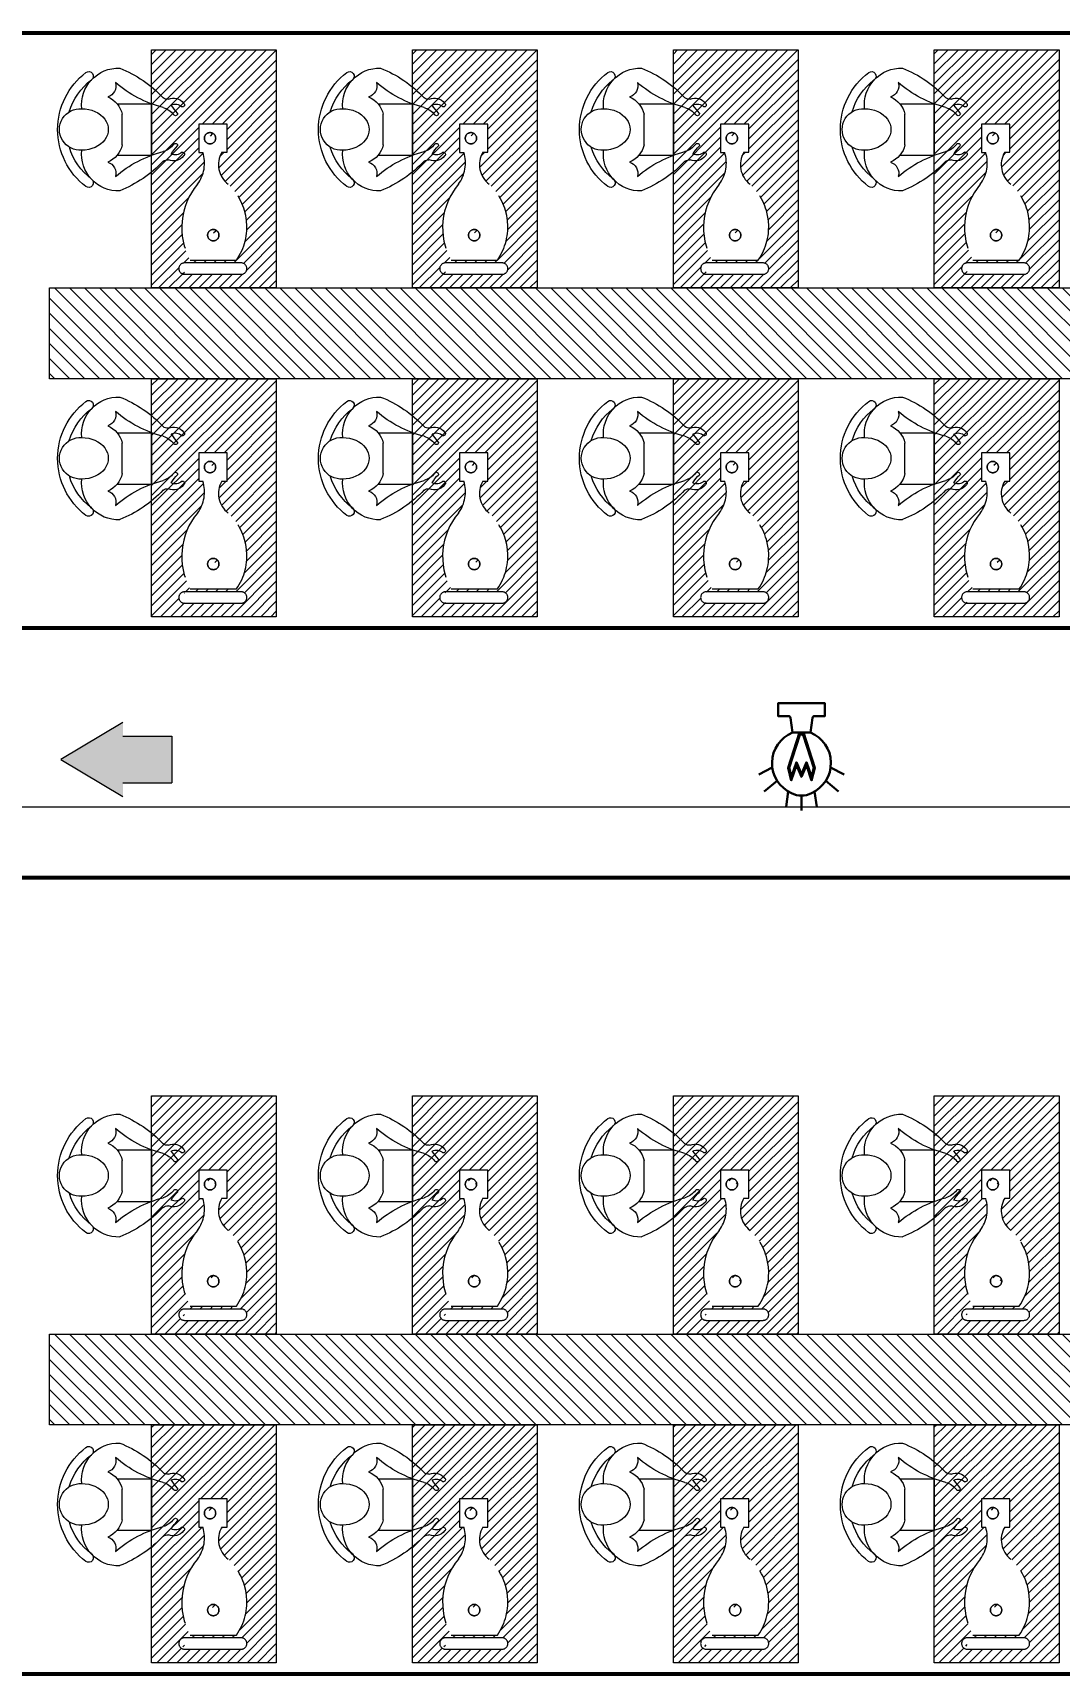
# Model space of a CAD drawing. Header units: inches. Extents: x -250485 to 735580, y -140410 to 288049.
# Drawn here: x 34453.6 to 34634.6, y 21481.6 to 21771.1 of the extents above; entities that cross this region are included whole.
import ezdxf

# ---------------------------------------------------------------- set-up
doc = ezdxf.new("R2010")
doc.units = ezdxf.units.IN
doc.header["$MEASUREMENT"] = 0
doc.header["$PDMODE"] = 35
doc.linetypes.add('ACAD_ISO02W100', pattern=[15, 12, -3])
doc.layers.get('0').update_dxf_attribs({"lineweight": 0})
doc.layers.get('Defpoints').update_dxf_attribs({"lineweight": 0})
for name, color, linetype, lineweight in [('Emergency Light', 251, 'Continuous', 15), ('evacuation plan', 162, 'Continuous', 13), ('FER', 11, 'ACAD_ISO02W100', 0), ('Layer1', 134, 'Continuous', 0), ('Machine', 222, 'Continuous', 0), ('MAN', 215, 'Continuous', 0), ('Table', 244, 'Continuous', 0), ('wall', 7, 'Continuous', 0)]:
    doc.layers.add(name, color=color, linetype=linetype, lineweight=lineweight)
doc.styles.add('REG', font='times.ttf')
doc.dimstyles.new('Dim-Pres', dxfattribs={"dimtxt": 5.5, "dimasz": 2, "dimexe": 1.5, "dimexo": 1.5, "dimgap": 1, "dimtad": 3, "dimdec": 0, "dimzin": 3, "dimdsep": 46, "dimlunit": 4, "dimtxsty": 'REG', "dimblk": 'point', "dimcen": 2, "dimclrd": 256, "dimclre": 256, "dimclrt": 7, "dimadec": 0, "dimazin": 0, "dimtfac": 0.75, "dimtdec": 0, "dimtmove": 1, "dimatfit": 3, "dimldrblk": 'point', "dimfxl": 0, "dimtolj": 1, "dimtzin": 0, "dimlwd": -1, "dimlwe": -1, "dimarcsym": 1})

# ---------------------------------------------------------------- blocks, each defined once
blk = doc.blocks.new('Z_MACH')
at = {"layer": 'FER'}
for points in [[(2.635598819775623, 8.976013348023118, -0.3807670118471236), (1.519595524458054, 14.63143317654339), (2.419751377858119, 14.63143317654339), (2.419751377858119, 19.59967319317456), (-2.58024862214188, 19.59967319317638), (-2.58024862214188, 14.59967319317456), (-1.830473658313167, 14.59967319317548, -0.2397909630943526), (-2.796096064032099, 8.976013348046761, 0.3111277403841698), (-4.076014254839719, -4.400326806825432), (4.07601425483881, -4.400326806823613, 0.3753429267155414)], [(-1.58024862214188, 17.09967319317548, -1), (0.4197513778581197, 17.09967319317548, -1)], [(1, 0, -1), (-1, 0, -1)], [(4.91975137785721, -4.900326806824523), (-5.080248622141879, -4.900326806824523, 1), (-5.080248622141879, -6.900326806824522), (4.919751377858119, -6.900326806824522, 1)]]:
    blk.add_lwpolyline(points, format="xyb", close=True, dxfattribs=at)
for centre in [(-0.5802486221418804, 17.09967319317548), (0, 0)]:
    blk.add_circle(centre, 1, dxfattribs=at)
blk = doc.blocks.new('A$C0A385B62')
at = {"layer": 'MAN'}
for p, q in [((12.80305191420848, 13.80214196451243), (5.246626955540705, 13.80214196451243)), ((5.246626955540705, 8.742395382917035), (5.246626955540705, 13.80214196451243)), ((12.80305191420848, 8.742395382917035), (12.80305191420848, 13.80214196451243)), ((6.784432283155183, 9.500194757591544), (11.265246586594, 9.500194757591544))]:
    blk.add_line(p, q, dxfattribs=at)
for centre, major_axis, ratio, start_param, end_param in [((6.291864998795062, 17.02653517760746), (1.330345823937488, -1.330345823937491), 0.9999999999977816, 3.011755567882602, 4.336791129735035), ((5.391966378050707, 18.34442382934912), (0.2134425236567027, 0.2134425236567026), 0.9999999999974256, -0.9903661476277168, 1.743844077507616), ((6.722268590692692, 17.28868438648033), (1.014736198392688, 1.014736198392687), 0.9999999999994011, 1.590736801762065, 2.798432656722235), ((3.039559556335007, 20.8822419551766), (3.420265618158865, 3.420265618158862), 0.9999999999710878, 4.442781796797042, 4.759624155095366), ((8.738014996295531, 14.61653963441176), (2.185140766254475, -2.18514076625448), 0.9999999999983836, 3.016096205032031, 3.635716174250643), ((6.683346309542682, 17.32390668227572), (0.2195165364007317, -0.2195165364007318), 0.9999999999550492, 6.040082380256673, 8.853084092341538), ((11.3663325602065, 17.32390668227572), (0.2195165364007318, 0.2195165364007317), 0.9999999999550492, 0.5716938684278416, 3.384695580512707), ((9.311663873453654, 14.61653963441176), (2.185140766254467, 2.185140766254466), 0.999999999996424, -0.4941235206615008, 0.1254964485580055), ((53.02784726960453, 68.45595026975613), (46.44218521651676, -46.44218521651679), 0.9999999991443549, 4.81195643080859, 4.835193538654237), ((12.65771249169847, 18.34442382934912), (0.2134425236567026, -0.2134425236567027), 0.9999999999974256, 1.397748576082175, 4.131958801217509), ((11.32741027905649, 17.28868438648033), (1.014736198392089, 1.014736198392089), 0.9999999999994885, -1.227636329928234, -0.0199404749671928), ((11.75781387095412, 17.02653517760746), (1.330345823936892, 1.33034582393689), 0.9999999999985387, -1.195198476144889, 0.1298370857076663), ((16.25948536622672, 2.738926605114556), (12.32887152460413, 12.32887152460411), 0.9999999999998435, 1.534760500018879, 1.981494527452173), ((-10.8353074302031, 19.75662907895139), (12.12609851486674, 12.12609851486672), 0.9999999999981142, -1.50016072850486, -1.035996806125609), ((3.521507891495275, 16.15331630651462), (0.7438983915993324, -0.7438983915993334), 0.999999999998362, 0.1201904508699337, 0.9031787789964641), ((28.88498629995229, 19.75662907895139), (12.12609851483914, 12.12609851483913), 0.9999999999973719, 2.606793132918306, 3.070957055299133), ((14.52817097825391, 16.15331630651462), (0.7438983915994333, 0.7438983915994326), 0.9999999999981568, 2.23841387459333, 3.021402202719569), ((1.823762386735323, 2.738926605114556), (12.32887152460242, 12.32887152460241), 0.9999999999992137, -0.4106982006575655, 0.0360358267760297), ((5.405420545281231, 8.934852985392807), (3.824465016098026, -3.824465016098032), 0.9999999999988436, 3.892703976422086, 5.607303683974293), ((2.58651944003577, 6.861145151346589), (1.216868306365082, 1.21686830636508), 0.9999999999942101, -0.4917908428322868, 1.062111035292349), ((7.560825747681518, 5.985419404034928), (2.545234036173748, 2.545234036173744), 0.9999999999964052, 1.002801220004055, 1.96460807070512), ((9.041623876484664, 3.602354411410942), (1.943723e-10, 3.839603214756363), 0.7931162535891396, 4.700072118899566, 7.865365617326588), ((10.48885312206766, 5.985419404034928), (2.545234036164584, 2.545234036164582), 0.9999999999986894, -0.393811743911866, 0.5679951067929987), ((12.64425832446068, 8.934852985392807), (3.824465016096659, 3.824465016096656), 0.999999999998776, 3.823709888529261, 5.53207398434725), ((15.46315942971341, 6.861145151346589), (1.216868306364642, -1.216868306364644), 0.9999999999951636, 2.079481618297084, 3.63338349642168), ((1.210265428893761, 4.563088716834045), (0.4857340215551655, -0.4857340215551659), 0.9999999999895796, 1.452985512981384, 4.552068611643997), ((9.063361561591591, 10.50550035794413), (6.477965783192783, -6.47796578319279), 0.9999999999952726, 4.573278415513708, 5.207423431160726), ((9.02666349798892, 10.50551949737974), (6.477965783163669, -6.477965783163672), 0.9999999999950769, 5.787107780630661, 6.421252796283351), ((16.87070936117016, 4.575413284820115), (0.4752786104991503, 0.4752786104991493), 0.9999999999965778, -1.432728837689081, 1.708863815900708), ((9.02666349798892, 10.50551949737974), (7.428523004162264, 7.428523004162253), 0.999999999999676, 3.004593134476285, 4.850456469487568), ((9.04147259880483, 3.328248395865101), (2.159226453879345, -2.159226453879349), 0.9999999999947417, 3.851468289501696, 7.142929779361948)]:
    blk.add_ellipse(centre, major_axis=major_axis, ratio=ratio, start_param=start_param, end_param=end_param, dxfattribs=at)
blk = doc.blocks.new('A$C75144F0B')
at = {"layer": 'Machine'}
h = blk.add_hatch(dxfattribs=at)
h.set_pattern_fill('ANSI31', scale=10, style=0)
h.set_pattern_definition([(45, (-249897.835708, 14135.27177869155), (-0.8838834764831842, 0.8838834764831844), [])])
h.paths.add_polyline_path([(-10.99996225777431, 41.9998558933512), (-10.99996225780341, 7.276000000000001e-12), (10.99996225777431, -7.276000000000001e-12), (10.99996225777431, 41.99985589334391)])
edge = h.paths.add_edge_path(flags=16)
edge.add_line((2.310356294392275, 28.90937547953535), (2.310356294392276, 23.94115250947612))
edge.add_line((2.310356294392276, 23.94115250947612), (1.410203529523911, 23.94115250947613))
edge.add_ellipse((5.143019113518594, 21.73994954412123), major_axis=(-3.064245965878247, 3.06424596587825), ratio=0.9999999999999996, start_angle=14.47258432045427, end_angle=97.8533147654493)
edge.add_ellipse((-4.4077995312534, 10.77337060669698), major_axis=(7.228978715013979, 7.228978715013976), ratio=0.9999999999999998, start_angle=279.9996067642371, end_angle=362.2926833374564, ccw=False)
edge.add_line((3.966613488556296, 4.909457826147889), (-4.185387050616043, 4.90945782614607))
edge.add_ellipse((6.162369177605172, 10.66871193945161), major_axis=(8.373919837815674, 8.37391983781567), ratio=0.9999999999999999, start_angle=94.96954621643971, end_angle=164.0990145078656, ccw=False)
edge.add_ellipse((-7.948604719648397, 22.0464157474947), major_axis=(-4.448357347748903, 4.448357347748906), ratio=0.9999999999999996, start_angle=188.288102217168, end_angle=242.2257346579422)
edge.add_line((-1.939854158769431, 23.90939263508016), (-2.689626550045633, 23.90939263507925))
edge.add_line((-2.689626550045633, 23.90939263507925), (-2.689626550045633, 28.90937547953717))
edge.add_line((-2.689626550045633, 28.90937547953717), (2.310356294392275, 28.90937547953535))
edge = h.paths.add_edge_path(flags=0)
edge.add_ellipse((-0.6896334122704694, 26.40938405730821), major_axis=(0.7071043550249762, 0.707104355024976), ratio=0.9999999999999992, start_angle=315, end_angle=494.9999999999999, ccw=False)
edge.add_ellipse((-0.6896334122704694, 26.40938405730821), major_axis=(-0.707104355024976, 0.7071043550249762), ratio=0.9999999999999988, start_angle=0, end_angle=360)
edge.add_ellipse((-0.6896334122704694, 26.40938405730821), major_axis=(0.7071043550249762, 0.707104355024976), ratio=0.9999999999999992, start_angle=135, end_angle=314.99999999999994, ccw=False)
edge.add_ellipse((-0.6896334122704694, 26.40938405730821), major_axis=(-0.707104355024976, 0.7071043550249762), ratio=0.9999999999999988, start_angle=0, end_angle=360)
edge.add_ellipse((-0.6896334122704694, 26.40938405730821), major_axis=(0.7071043550249762, 0.707104355024976), ratio=0.9999999999999992, start_angle=135, end_angle=314.99999999999994, ccw=False)
edge.add_ellipse((-0.6896334122704694, 26.40938405730821), major_axis=(-0.707104355024976, 0.7071043550249762), ratio=0.9999999999999988, start_angle=0, end_angle=360)
edge.add_ellipse((-0.6896334122704694, 26.40938405730821), major_axis=(0.7071043550249762, 0.707104355024976), ratio=0.9999999999999992, start_angle=135, end_angle=314.99999999999994, ccw=False)
edge.add_ellipse((-0.6896334122704694, 26.40938405730821), major_axis=(-0.707104355024976, 0.7071043550249762), ratio=0.9999999999999988, start_angle=0, end_angle=360)
edge.add_ellipse((-0.6896334122704694, 26.40938405730821), major_axis=(0.7071043550249762, 0.707104355024976), ratio=0.9999999999999992, start_angle=135, end_angle=314.99999999999994, ccw=False)
edge.add_ellipse((-0.6896334122704694, 26.40938405730821), major_axis=(-0.707104355024976, 0.7071043550249762), ratio=0.9999999999999988, start_angle=0, end_angle=360)
edge.add_ellipse((-0.6896334122704694, 26.40938405730821), major_axis=(0.7071043550249762, 0.707104355024976), ratio=0.9999999999999992, start_angle=135, end_angle=314.99999999999994, ccw=False)
edge.add_ellipse((-0.6896334122704694, 26.40938405730821), major_axis=(-0.707104355024976, 0.7071043550249762), ratio=0.9999999999999988, start_angle=0, end_angle=360)
edge.add_ellipse((-0.6896334122704694, 26.40938405730821), major_axis=(0.7071043550249762, 0.707104355024976), ratio=0.9999999999999992, start_angle=315, end_angle=494.9999999999999, ccw=False)
edge.add_ellipse((-0.6896334122704694, 26.40938405730821), major_axis=(-0.707104355024976, 0.7071043550249762), ratio=0.9999999999999988, start_angle=0, end_angle=360)
edge.add_ellipse((-0.6896334122704694, 26.40938405730821), major_axis=(0.7071043550249762, 0.707104355024976), ratio=0.9999999999999992, start_angle=315, end_angle=494.9999999999999, ccw=False)
edge.add_ellipse((-0.6896334122704694, 26.40938405730821), major_axis=(-0.707104355024976, 0.7071043550249762), ratio=0.9999999999999988, start_angle=0, end_angle=360)
edge.add_ellipse((-0.6896334122704694, 26.40938405730821), major_axis=(0.7071043550249762, 0.707104355024976), ratio=0.9999999999999992, start_angle=315, end_angle=494.9999999999999, ccw=False)
edge.add_ellipse((-0.6896334122704694, 26.40938405730821), major_axis=(-0.707104355024976, 0.7071043550249762), ratio=0.9999999999999988, start_angle=0, end_angle=360)
edge.add_ellipse((-0.6896334122704694, 26.40938405730821), major_axis=(0.7071043550249762, 0.707104355024976), ratio=0.9999999999999992, start_angle=315, end_angle=494.9999999999999, ccw=False)
edge.add_ellipse((-0.6896334122704694, 26.40938405730821), major_axis=(-0.707104355024976, 0.7071043550249762), ratio=0.9999999999999988, start_angle=0, end_angle=360)
edge.add_ellipse((-0.6896334122704694, 26.40938405730821), major_axis=(0.7071043550249762, 0.707104355024976), ratio=0.9999999999999992, start_angle=315, end_angle=494.9999999999999, ccw=False)
edge.add_ellipse((-0.6896334122704694, 26.40938405730821), major_axis=(-0.707104355024976, 0.7071043550249762), ratio=0.9999999999999988, start_angle=0, end_angle=360)
edge = h.paths.add_edge_path(flags=0)
edge.add_ellipse((-0.1093867810268421, 9.309769534971565), major_axis=(0.7071043550249762, 0.707104355024976), ratio=0.9999999999999992, start_angle=315, end_angle=494.9999999999999, ccw=False)
edge.add_ellipse((-0.1093867810268421, 9.309769534971565), major_axis=(-0.707104355024976, 0.7071043550249762), ratio=0.9999999999999988, start_angle=0, end_angle=360)
edge.add_ellipse((-0.1093867810268421, 9.309769534971565), major_axis=(0.7071043550249762, 0.707104355024976), ratio=0.9999999999999992, start_angle=135, end_angle=314.99999999999994, ccw=False)
edge.add_ellipse((-0.1093867810268421, 9.309769534971565), major_axis=(-0.707104355024976, 0.7071043550249762), ratio=0.9999999999999988, start_angle=0, end_angle=360)
edge.add_ellipse((-0.1093867810268421, 9.309769534971565), major_axis=(0.7071043550249762, 0.707104355024976), ratio=0.9999999999999992, start_angle=135, end_angle=314.99999999999994, ccw=False)
edge.add_ellipse((-0.1093867810268421, 9.309769534971565), major_axis=(-0.707104355024976, 0.7071043550249762), ratio=0.9999999999999988, start_angle=0, end_angle=360)
edge.add_ellipse((-0.1093867810268421, 9.309769534971565), major_axis=(0.7071043550249762, 0.707104355024976), ratio=0.9999999999999992, start_angle=135, end_angle=314.99999999999994, ccw=False)
edge.add_ellipse((-0.1093867810268421, 9.309769534971565), major_axis=(-0.707104355024976, 0.7071043550249762), ratio=0.9999999999999988, start_angle=0, end_angle=360)
edge.add_ellipse((-0.1093867810268421, 9.309769534971565), major_axis=(0.7071043550249762, 0.707104355024976), ratio=0.9999999999999992, start_angle=135, end_angle=314.99999999999994, ccw=False)
edge.add_ellipse((-0.1093867810268421, 9.309769534971565), major_axis=(-0.707104355024976, 0.7071043550249762), ratio=0.9999999999999988, start_angle=0, end_angle=360)
edge.add_ellipse((-0.1093867810268421, 9.309769534971565), major_axis=(0.7071043550249762, 0.707104355024976), ratio=0.9999999999999992, start_angle=135, end_angle=314.99999999999994, ccw=False)
edge.add_ellipse((-0.1093867810268421, 9.309769534971565), major_axis=(-0.707104355024976, 0.7071043550249762), ratio=0.9999999999999988, start_angle=0, end_angle=360)
edge.add_ellipse((-0.1093867810268421, 9.309769534971565), major_axis=(0.7071043550249762, 0.707104355024976), ratio=0.9999999999999992, start_angle=315, end_angle=494.9999999999999, ccw=False)
edge.add_ellipse((-0.1093867810268421, 9.309769534971565), major_axis=(-0.707104355024976, 0.7071043550249762), ratio=0.9999999999999988, start_angle=0, end_angle=360)
edge.add_ellipse((-0.1093867810268421, 9.309769534971565), major_axis=(0.7071043550249762, 0.707104355024976), ratio=0.9999999999999992, start_angle=315, end_angle=494.9999999999999, ccw=False)
edge.add_ellipse((-0.1093867810268421, 9.309769534971565), major_axis=(-0.707104355024976, 0.7071043550249762), ratio=0.9999999999999988, start_angle=0, end_angle=360)
edge.add_ellipse((-0.1093867810268421, 9.309769534971565), major_axis=(0.7071043550249762, 0.707104355024976), ratio=0.9999999999999992, start_angle=315, end_angle=494.9999999999999, ccw=False)
edge.add_ellipse((-0.1093867810268421, 9.309769534971565), major_axis=(-0.707104355024976, 0.7071043550249762), ratio=0.9999999999999988, start_angle=0, end_angle=360)
edge.add_ellipse((-0.1093867810268421, 9.309769534971565), major_axis=(0.7071043550249762, 0.707104355024976), ratio=0.9999999999999992, start_angle=315, end_angle=494.9999999999999, ccw=False)
edge.add_ellipse((-0.1093867810268421, 9.309769534971565), major_axis=(-0.707104355024976, 0.7071043550249762), ratio=0.9999999999999988, start_angle=0, end_angle=360)
edge.add_ellipse((-0.1093867810268421, 9.309769534971565), major_axis=(0.7071043550249762, 0.707104355024976), ratio=0.9999999999999992, start_angle=315, end_angle=494.9999999999999, ccw=False)
edge.add_ellipse((-0.1093867810268421, 9.309769534971565), major_axis=(-0.707104355024976, 0.7071043550249762), ratio=0.9999999999999988, start_angle=0, end_angle=360)
edge = h.paths.add_edge_path(flags=16)
edge.add_ellipse((4.810347716610776, 3.409462972810154), major_axis=(0.707104355024976, 0.7071043550249759), ratio=0.9999999999999998, start_angle=225.0000000000261, end_angle=405.00000000002603, ccw=False)
edge.add_line((4.810347716604446, 2.409466403918926), (-5.555642120173567, 2.409466403918941))
edge.add_ellipse((-5.189617972264586, 3.409462972810154), major_axis=(-0.707104355024976, 0.7071043550249762), ratio=0.9999999999999988, start_angle=-45.000000000000114, end_angle=135, ccw=False)
edge.add_line((-5.189617972257788, 4.409459541701377), (5.176371864519468, 4.409459541701373))
at = {"layer": 'Machine', "color": 7}
blk.add_lwpolyline([(10.99996225777431, -7.276000000000001e-12), (-10.99996225780341, 7.276000000000001e-12), (-10.99996225777431, 41.9998558933512), (10.99996225777431, 41.99985589334391)], close=True, dxfattribs=at)
at = {"layer": 'FER', "color": 7, "xscale": 0.9999965688875818, "yscale": 0.9999965688912196, "zscale": 0.9999965688893389}
blk.add_blockref('Z_MACH', (-0.1093867810268421, 9.309769534971565), dxfattribs=at)
at = {"layer": 'wall', "color": 7, "xscale": -1.199999999999999, "yscale": 1.199999999999999, "zscale": 1.199999999999999, "rotation": 270}
blk.add_blockref('A$C0A385B62', (-27.5625326151785, 17.10684351189957), dxfattribs=at)
blk = doc.blocks.new('hfev')
at = {"layer": 'evacuation plan'}
h = blk.add_hatch(color=60, dxfattribs=at)
h.dxf.hatch_style = 1
h.paths.add_polyline_path([(40299.06013279775, 13041.13714451433), (40287.1843532685, 13021.1588123658), (40310.935912327, 13021.1588123658)])
h.paths.add_polyline_path([(40306.54383744636, 13021.1588123658), (40291.57642814914, 13021.1588123658), (40291.57642814914, 13005.53081568079), (40306.54383744636, 13005.53081568079)])
at = {"layer": 'evacuation plan', "color": 9, "true_color": 0xafd9aa}
for p, q in [((40287.1843532685, 13021.1588123658), (40299.06013279775, 13041.13714451433)), ((40299.06013279775, 13041.13714451433), (40310.935912327, 13021.1588123658)), ((40291.57642814914, 13021.1588123658), (40291.57642814914, 13005.53081568079)), ((40306.54383744636, 13021.1588123658), (40306.54383744636, 13005.53081568079)), ((40291.57642814914, 13005.53081568079), (40306.54383744636, 13005.53081568079))]:
    blk.add_line(p, q, dxfattribs=at)
blk = doc.blocks.new('A$C16DB04AD')
at = {"layer": 'Emergency Light', "color": 154, "lineweight": 30}
for p, q in [((-6.537825528983376, -14.3932823043433), (-9.586205916086328, -15.97797261748929)), ((6.53782552893972, -14.3932823043433), (9.58620591602812, -15.97797261748929)), ((-5.430884954985231, -17.39914926863275), (-8.325307155027986, -19.7678718053503)), ((5.430884954927024, -17.39914926863275), (8.32530715498433, -19.7678718053503)), ((-2.947855078673456, -19.77826723671751), (-3.460393636632944, -23.21708098362433)), ((-2.91038304567337e-11, -20.70360844238894), (-2.91038304567337e-11, -24)), ((2.9478550786298, -19.77826723671751), (3.460393636589288, -23.21708098362433))]:
    blk.add_line(p, q, dxfattribs=at)
blk.add_lwpolyline([(-1.99680266190262, -6.567560826137196), (-2.489697232274921, -3.279178763215896, 0.3712780056704896), (-2.944603238065611, -2.887376694125123), (-5.249217542688712, -2.887376694125123), (-5.249217542688712, 0), (5.249217542688712, 0), (5.249217542688712, -2.887376694125123), (2.944603238065611, -2.887376694125123, 0.3712780056704896), (2.489697232274921, -3.279178763215896), (1.99680266190262, -6.567560826137196)], format="xyb", dxfattribs=at)
at = {"layer": 'Emergency Light', "color": 1, "lineweight": 30}
blk.add_lwpolyline([(-0.4329040910961339, -6.573705076996703), (-3.010552231469774, -14.48153607931454), (-2.28318827264593, -17.27446631714702), (-1.096346872873255, -13.9076215242967), (0, -16.50271311466349), (1.096346872873255, -13.9076215242967), (2.283188272660482, -17.27446631714702), (3.010552231469774, -14.48153607931454), (0.4273372012394248, -6.573705076996703)], dxfattribs=at)
blk.add_lwpolyline([(0.4273372012394248, -7.282025628781412, 0.6903614861504281), (-0.4329040910961339, -7.282025628781412), (-2.747414040059084, -14.4957025636686), (-2.247088542950223, -16.41685110662365), (-1.117494048405206, -13.21240496687824), (0, -15.85755266516935), (1.117494048405206, -13.21240496687824), (2.247088542950223, -16.41685110662365), (2.747414040073636, -14.4957025636686), (0.4273372012394248, -7.282025628781412)], format="xyb", dxfattribs=at)
at = {"layer": 'Emergency Light', "color": 154, "lineweight": 30}
blk.add_lwpolyline([(-2.021739374991739, -6.577722929127049), (1.99680266190262, -6.567560826137196)], dxfattribs=at)
for centre, radius, start, end in [((0.7757337109651417, -13.40674541570479), 7.379797001880024, 112.0671366794404, 245.9766584055333), ((-0.7757337109651417, -13.40674541570479), 7.379797001880024, 294.0233415944667, 67.93286331978692), ((-2.91038304567337e-11, -15.96131014602724), 4.742298296318141, 241.9689034068913, 298.0310965931087)]:
    blk.add_arc(centre, radius, start, end, dxfattribs=at)
blk = doc.blocks.new('dot')
at = {"color": 4}
for p, q in [((0, 1.5), (0, -1.5)), ((-1.5, 0), (1.5, 0))]:
    blk.add_line(p, q, dxfattribs=at)
at = {"color": 6, "const_width": 0.5}
blk.add_lwpolyline([(-0.25, 0, 1), (0.25, 0, 1)], format="xyb", close=True, dxfattribs=at)
blk = doc.blocks.new('point')
blk.add_blockref('dot', (0, 0))
blk = doc.blocks.new('*D763')
at = {"layer": 'Defpoints', "color": 0, "ltscale": 30, "transparency": 16777216}
for p in [(35302.0708619264, 21634.54356275065), (34383.07078644198, 21622.08700377202), (35302.0708619264, 21622.08700377202)]:
    blk.add_point(p, dxfattribs=at)
at = {"layer": 'Layer1', "ltscale": 30, "transparency": 16777216}
for p, q in [((34383.07078644198, 21630.54356275065), (34383.07078644198, 21636.04356275065)), ((34385.07078644198, 21634.54356275065), (35300.0708619264, 21634.54356275065)), ((35302.0708619264, 21630.54356275065), (35302.0708619264, 21636.04356275065))]:
    blk.add_line(p, q, dxfattribs=at)
at = {"layer": 'Layer1', "ltscale": 30, "transparency": 16777216, "xscale": 2, "yscale": 2, "zscale": 2, "rotation": 180}
blk.add_blockref('point', (34383.07078644198, 21634.54356275065), dxfattribs=at)
at = {"layer": 'Layer1', "ltscale": 30, "transparency": 16777216, "xscale": 2, "yscale": 2, "zscale": 2}
blk.add_blockref('point', (35302.0708619264, 21634.54356275065), dxfattribs=at)
at = {"layer": 'Layer1', "color": 7, "ltscale": 30, "transparency": 16777216, "insert": (34842.57082418419, 21638.094031388), "char_height": 5, "attachment_point": 5, "style": 'REG'}
blk.add_mtext('\\A1;76\'-7"', dxfattribs=at)

msp = doc.modelspace()

# ---------------------------------------------------------------- hatches: boundary and pattern name
at = {"layer": 'Table'}
h = msp.add_hatch(dxfattribs=at)
h.set_pattern_fill('ANSI31', scale=15, angle=-270.0000000000001, style=0)
h.set_pattern_definition([(134.9999999999999, (57261.29515513892, 59180.94806378256), (-1.325825214724777, -1.325825214724775), [])])
h.paths.add_polyline_path([(35181.54364102863, 21710.0871478788), (34456.5710883797, 21710.08714787878), (34456.5710883797, 21726.08714787878), (35181.54364102863, 21726.08714787864)])
h = msp.add_hatch(dxfattribs=at)
h.set_pattern_fill('ANSI31', scale=15, angle=-270.0000000000001, style=0)
h.set_pattern_definition([(134.9999999999999, (57261.29515513892, 58996.44806378256), (-1.325825214724777, -1.325825214724775), [])])
h.paths.add_polyline_path([(35181.54364102863, 21525.5871478788), (34456.5710883797, 21525.58714787878), (34456.5710883797, 21541.58714787878), (35181.54364102863, 21541.58714787864)])

# ---------------------------------------------------------------- linework, layer by layer
at = {"layer": 'Table', "color": 7}
for points in [[(35181.54364102863, 21710.0871478788), (34456.5710883797, 21710.08714787878), (34456.5710883797, 21726.08714787878), (35181.54364102863, 21726.08714787864)], [(35181.54364102863, 21525.5871478788), (34456.5710883797, 21525.58714787878), (34456.5710883797, 21541.58714787878), (35181.54364102863, 21541.58714787864)]]:
    msp.add_lwpolyline(points, close=True, dxfattribs=at)
at = {"layer": 'wall', "color": 75, "lineweight": 53, "ltscale": 100000}
msp.add_line((35302.0708619264, 21481.59221320383), (34383.07078644198, 21481.59221320383), dxfattribs=at)
msp.add_lwpolyline([(34377.07078644198, 21771.08700377202), (35302.0708619264, 21771.08700377202), (35302.0708619264, 21666.09221320383), (34377.07078644198, 21666.09221320383)], close=True, dxfattribs=at)
msp.add_lwpolyline([(34383.07078644198, 21622.08700377202), (35302.0708619264, 21622.08700377202)], dxfattribs=at)

# ---------------------------------------------------------------- block references
at = {"layer": 'Emergency Light', "lineweight": 30, "xscale": 0.7868064756185049, "yscale": 0.7868064756185049, "zscale": 0.7868064756213451}
msp.add_blockref('A$C16DB04AD', (34589.12384474275, 21652.83447884955), dxfattribs=at)
at = {"layer": 'evacuation plan', "color": 11, "true_color": 0xf27172, "xscale": -0.5499328878868255, "yscale": 0.5499328878868255, "zscale": 0.5499328876488784, "rotation": 90}
msp.add_blockref('hfev', (41630.26823372806, 43804.69764741034), dxfattribs=at)
at = {"layer": 'Machine', "color": 7}
for p in [(34485.53730119239, 21726.08714787877), (34531.53722570796, 21726.08714787877), (34577.53715022354, 21726.08714787877), (34623.53707473911, 21726.08714787877), (34623.53707473911, 21726.08714787877), (34485.53730119239, 21668.08729198542), (34531.53722570796, 21668.08729198542), (34577.53715022354, 21668.08729198542), (34623.53707473911, 21668.08729198542), (34623.53707473911, 21668.08729198542), (34485.53730119239, 21541.58714787877), (34531.53722570796, 21541.58714787877), (34577.53715022354, 21541.58714787877), (34623.53707473911, 21541.58714787877), (34623.53707473911, 21541.58714787877), (34485.53730119239, 21483.58729198542), (34531.53722570796, 21483.58729198542), (34577.53715022354, 21483.58729198542), (34623.53707473911, 21483.58729198542), (34623.53707473911, 21483.58729198542)]:
    msp.add_blockref('A$C75144F0B', p, dxfattribs=at)

# ---------------------------------------------------------------- dimensions: what is measured, and where the dimension line sits
at = {"layer": 'Layer1', "ltscale": 30}
dim = msp.add_linear_dim(base=(35302.0708619264, 21634.54356275065), p1=(34383.07078644198, 21622.08700377202), p2=(35302.0708619264, 21622.08700377202), dimstyle='Dim-Pres', override={"dimtxt": 5, "dimfxl": 4, "dimfxlon": 1}, dxfattribs=at)
dim.commit()
dim.dimension.update_dxf_attribs({"geometry": '*D763', "text_midpoint": (34842.57082418419, 21638.094031388)})

doc.saveas('drawing.dxf')
